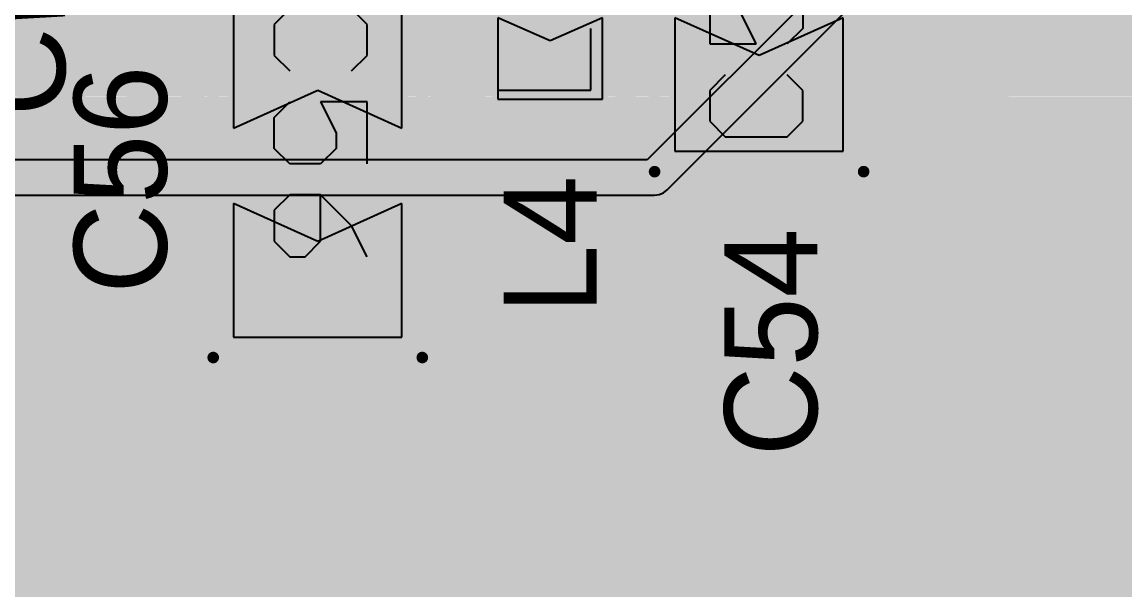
# Model space of a CAD drawing. Header units: millimetres. Extents: x 0.11 to 5.67, y 0.55 to 4.24.
# Drawn here: x 4.6419 to 5.0157, y 2.4734 to 2.6658 of the extents above; entities that cross this region are included whole.
import ezdxf

# ---------------------------------------------------------------- set-up
doc = ezdxf.new("R2010")
doc.units = ezdxf.units.MM
doc.header["$MEASUREMENT"] = 0
for name, color, linetype in [('BottomLayer', 5, 'Continuous'), ('BottomOverlay', 54, 'Continuous'), ('InternalPlane1', 76, 'Continuous'), ('InternalPlane2', 16, 'Continuous'), ('Mechanical3', 76, 'Continuous'), ('MultiLayer', 9, 'Continuous'), ('TopLayer', 1, 'Continuous'), ('TopOverlay', 2, 'Continuous'), ('TopPaste', 8, 'Continuous'), ('TopSolder', 216, 'Continuous'), ('ViaHoleLayer', 16, 'Continuous')]:
    doc.layers.add(name, color=color, linetype=linetype)

# ---------------------------------------------------------------- blocks, each defined once
blk = doc.blocks.new('L0603_179')
at = {"layer": 'Mechanical3'}
for p, q in [((-0.04134, 0.01771), (-0.04134, -0.01378)), ((0.00589, 0.01771), (-0.00985, 0.00196)), ((0.00589, -0.01378), (0.00589, 0.01771)), ((-0.00985, 0.00196), (0.01114, 0.00196)), ((-0.04134, -0.01378), (-0.02035, -0.01378))]:
    blk.add_line(p, q, dxfattribs=at)
at = {"layer": 'TopLayer'}
for points in [[(-0.04429, -0.01772), (-0.01673, -0.01772), (-0.04429, 0.01772), (-0.01673, 0.01772)], [(0.04427, 0.01772), (0.01671, 0.01772), (0.04427, -0.01772), (0.01671, -0.01772)]]:
    blk.add_solid(points, dxfattribs=at)
at = {"layer": 'TopOverlay', "const_width": 0.00701}
for points in [[(-0.05217, 0.02559), (0.05217, 0.02559)], [(-0.05217, 0.02559), (-0.05217, -0.02559)], [(0.05217, 0.02559), (0.05217, -0.02559)], [(-0.05217, -0.02559), (0.05217, -0.02559)]]:
    blk.add_lwpolyline(points, dxfattribs=at)
at = {"layer": 'TopOverlay', "const_width": 0.0035}
for points in [[(-0.05392, 0.02559, 1), (-0.05041, 0.02559, 1)], [(-0.05392, 0.02559, 1), (-0.05041, 0.02559, 1)], [(0.05041, 0.02559, 1), (0.05392, 0.02559, 1)], [(0.05041, 0.02559, 1), (0.05392, 0.02559, 1)], [(-0.05392, -0.02559, 1), (-0.05041, -0.02559, 1)], [(-0.05392, -0.02559, 1), (-0.05041, -0.02559, 1)], [(0.05041, -0.02559, 1), (0.05392, -0.02559, 1)], [(0.05041, -0.02559, 1), (0.05392, -0.02559, 1)]]:
    blk.add_lwpolyline(points, format="xyb", close=True, dxfattribs=at)
at = {"layer": 'TopPaste'}
for p, q in [((-0.04429, 0.01772), (-0.04429, -0.01772)), ((-0.01673, 0.01772), (-0.04429, 0.01772)), ((-0.02461, 0), (-0.01673, 0.01772)), ((0.04427, 0.01772), (0.01671, 0.01772)), ((0.01671, 0.01772), (0.02458, 0)), ((0.04427, -0.01772), (0.04427, 0.01772)), ((-0.01673, -0.01772), (-0.02461, 0)), ((0.02458, 0), (0.01671, -0.01772)), ((-0.04429, -0.01772), (-0.01673, -0.01772)), ((0.01671, -0.01772), (0.04427, -0.01772))]:
    blk.add_line(p, q, dxfattribs=at)
at = {"layer": 'TopSolder'}
for points in [[(-0.04626, -0.01969), (-0.01476, -0.01969), (-0.04626, 0.01969), (-0.01476, 0.01969)], [(0.04624, 0.01969), (0.01474, 0.01969), (0.04624, -0.01969), (0.01474, -0.01969)]]:
    blk.add_solid(points, dxfattribs=at)
blk = doc.blocks.new('CC0805_226')
at = {"layer": 'Mechanical3'}
for p, q in [((-0.0479, 0.01672), (-0.05315, 0.01147)), ((-0.03741, 0.01672), (-0.0479, 0.01672)), ((-0.03216, 0.01147), (-0.03741, 0.01672)), ((-0.00067, 0.01672), (-0.02166, 0.01672)), ((-0.02166, 0.01672), (-0.02166, 0.00098)), ((0.03081, 0.01672), (0.02032, 0.01147)), ((-0.05315, 0.01147), (-0.05315, -0.00952)), ((0.02032, 0.01147), (0.00982, 0.00098)), ((-0.02166, 0.00098), (-0.01117, 0.00623)), ((-0.01117, 0.00623), (-0.00592, 0.00623)), ((-0.00592, 0.00623), (-0.00067, 0.00098)), ((-0.00067, 0.00098), (-0.00067, -0.00952)), ((0.00982, 0.00098), (0.00982, -0.00952)), ((0.02557, 0.00098), (0.00982, 0.00098)), ((0.03081, -0.00427), (0.02557, 0.00098)), ((0.03081, -0.00952), (0.03081, -0.00427)), ((-0.05315, -0.00952), (-0.0479, -0.01476)), ((-0.03741, -0.01476), (-0.03216, -0.00952)), ((-0.01642, -0.01476), (-0.02166, -0.00952)), ((-0.00067, -0.00952), (-0.00592, -0.01476)), ((0.00982, -0.00952), (0.01507, -0.01476)), ((0.02557, -0.01476), (0.03081, -0.00952)), ((-0.0479, -0.01476), (-0.03741, -0.01476)), ((-0.00592, -0.01476), (-0.01642, -0.01476)), ((0.01507, -0.01476), (0.02557, -0.01476))]:
    blk.add_line(p, q, dxfattribs=at)
at = {"layer": 'TopLayer'}
for points in [[(-0.05807, 0.02854), (-0.05807, -0.02854), (-0.0128, 0.02854), (-0.0128, -0.02854)], [(0.05807, -0.02854), (0.05807, 0.02854), (0.0128, -0.02854), (0.0128, 0.02854)]]:
    blk.add_solid(points, dxfattribs=at)
at = {"layer": 'TopOverlay', "const_width": 0.00394}
for points in [[(-0.06496, -0.03543), (-0.06496, 0.03543)], [(0.06496, 0.03543), (-0.06496, 0.03543)], [(0.06496, -0.03543), (0.06496, 0.03543)], [(0.06496, -0.03543), (-0.06496, -0.03543)]]:
    blk.add_lwpolyline(points, dxfattribs=at)
at = {"layer": 'TopOverlay', "const_width": 0.00197}
for points in [[(-0.06594, 0.03543, 1), (-0.06398, 0.03543, 1)], [(-0.06594, 0.03543, 1), (-0.06398, 0.03543, 1)], [(0.06398, 0.03543, 1), (0.06594, 0.03543, 1)], [(0.06398, 0.03543, 1), (0.06594, 0.03543, 1)], [(-0.06594, -0.03543, 1), (-0.06398, -0.03543, 1)], [(-0.06594, -0.03543, 1), (-0.06398, -0.03543, 1)], [(0.06398, -0.03543, 1), (0.06594, -0.03543, 1)], [(0.06398, -0.03543, 1), (0.06594, -0.03543, 1)]]:
    blk.add_lwpolyline(points, format="xyb", close=True, dxfattribs=at)
at = {"layer": 'TopPaste'}
for p, q in [((-0.0128, 0.02854), (-0.05807, 0.02854)), ((-0.05807, 0.02854), (-0.05807, -0.02854)), ((-0.02559, 0), (-0.0128, 0.02854)), ((0.05807, 0.02854), (0.0128, 0.02854)), ((0.0128, 0.02854), (0.02559, 0)), ((0.05807, -0.02854), (0.05807, 0.02854)), ((-0.0128, -0.02854), (-0.02559, 0)), ((0.02559, 0), (0.0128, -0.02854)), ((-0.05807, -0.02854), (-0.0128, -0.02854)), ((0.0128, -0.02854), (0.05807, -0.02854))]:
    blk.add_line(p, q, dxfattribs=at)
at = {"layer": 'TopSolder'}
for points in [[(-0.06004, 0.03051), (-0.06004, -0.03051), (-0.01083, 0.03051), (-0.01083, -0.03051)], [(0.06004, -0.03051), (0.06004, 0.03051), (0.01083, -0.03051), (0.01083, 0.03051)]]:
    blk.add_solid(points, dxfattribs=at)
blk = doc.blocks.new('CC0805_228')
at = {"layer": 'Mechanical3'}
for p, q in [((-0.0479, 0.01672), (-0.05315, 0.01147)), ((-0.03741, 0.01672), (-0.0479, 0.01672)), ((-0.03216, 0.01147), (-0.03741, 0.01672)), ((-0.00067, 0.01672), (-0.02166, 0.01672)), ((-0.02166, 0.01672), (-0.02166, 0.00098)), ((0.02557, 0.01672), (0.00982, 0.00098)), ((0.02557, -0.01476), (0.02557, 0.01672)), ((-0.05315, 0.01147), (-0.05315, -0.00952)), ((-0.02166, 0.00098), (-0.01117, 0.00623)), ((-0.01117, 0.00623), (-0.00592, 0.00623)), ((-0.00592, 0.00623), (-0.00067, 0.00098)), ((-0.00067, 0.00098), (-0.00067, -0.00952)), ((0.00982, 0.00098), (0.03081, 0.00098)), ((-0.05315, -0.00952), (-0.0479, -0.01476)), ((-0.03741, -0.01476), (-0.03216, -0.00952)), ((-0.01642, -0.01476), (-0.02166, -0.00952)), ((-0.00067, -0.00952), (-0.00592, -0.01476)), ((-0.0479, -0.01476), (-0.03741, -0.01476)), ((-0.00592, -0.01476), (-0.01642, -0.01476))]:
    blk.add_line(p, q, dxfattribs=at)
at = {"layer": 'TopLayer'}
for points in [[(-0.05807, 0.02854), (-0.05807, -0.02854), (-0.0128, 0.02854), (-0.0128, -0.02854)], [(0.05807, -0.02854), (0.05807, 0.02854), (0.0128, -0.02854), (0.0128, 0.02854)]]:
    blk.add_solid(points, dxfattribs=at)
at = {"layer": 'TopOverlay', "const_width": 0.00394}
for points in [[(-0.06496, 0.03543), (-0.06496, -0.03543)], [(-0.06496, 0.03543), (0.06496, 0.03543)], [(0.06496, 0.03543), (0.06496, -0.03543)], [(-0.06496, -0.03543), (0.06496, -0.03543)]]:
    blk.add_lwpolyline(points, dxfattribs=at)
at = {"layer": 'TopOverlay', "const_width": 0.00197}
for points in [[(-0.06594, 0.03543, 1), (-0.06398, 0.03543, 1)], [(-0.06594, 0.03543, 1), (-0.06398, 0.03543, 1)], [(0.06398, 0.03543, 1), (0.06594, 0.03543, 1)], [(0.06398, 0.03543, 1), (0.06594, 0.03543, 1)], [(-0.06594, -0.03543, 1), (-0.06398, -0.03543, 1)], [(-0.06594, -0.03543, 1), (-0.06398, -0.03543, 1)], [(0.06398, -0.03543, 1), (0.06594, -0.03543, 1)], [(0.06398, -0.03543, 1), (0.06594, -0.03543, 1)]]:
    blk.add_lwpolyline(points, format="xyb", close=True, dxfattribs=at)
at = {"layer": 'TopPaste'}
for p, q in [((-0.0128, 0.02854), (-0.05807, 0.02854)), ((-0.05807, 0.02854), (-0.05807, -0.02854)), ((-0.02559, 0), (-0.0128, 0.02854)), ((0.05807, 0.02854), (0.0128, 0.02854)), ((0.0128, 0.02854), (0.02559, 0)), ((0.05807, -0.02854), (0.05807, 0.02854)), ((-0.0128, -0.02854), (-0.02559, 0)), ((0.02559, 0), (0.0128, -0.02854)), ((-0.05807, -0.02854), (-0.0128, -0.02854)), ((0.0128, -0.02854), (0.05807, -0.02854))]:
    blk.add_line(p, q, dxfattribs=at)
at = {"layer": 'TopSolder'}
for points in [[(-0.06004, 0.03051), (-0.06004, -0.03051), (-0.01083, 0.03051), (-0.01083, -0.03051)], [(0.06004, -0.03051), (0.06004, 0.03051), (0.01083, -0.03051), (0.01083, 0.03051)]]:
    blk.add_solid(points, dxfattribs=at)

msp = doc.modelspace()

# ---------------------------------------------------------------- linework, layer by layer
at = {"layer": 'BottomLayer', "const_width": 0.00787}
for points in [[(4.57843, 2.6683), (5.19094, 2.6683)], [(4.57585, 2.66043), (5.19094, 2.66043)], [(4.56949, 2.65255), (5.19094, 2.65255)], [(3.9128, 2.64468), (5.19094, 2.64468)], [(3.91338, 2.6368), (5.19094, 2.6368)], [(3.91251, 2.62893), (5.19094, 2.62893)], [(3.9101, 2.62106), (5.19094, 2.62106)], [(3.90585, 2.61318), (5.19094, 2.61318)], [(3.89894, 2.60531), (5.19094, 2.60531)], [(4.14811, 2.59743), (4.80577, 2.59743)], [(4.83596, 2.59743), (5.19094, 2.59743)], [(4.14811, 2.58956), (4.7987, 2.58956)], [(4.84303, 2.58956), (5.19094, 2.58956)], [(4.14811, 2.58169), (4.79575, 2.58169)], [(4.84598, 2.58169), (5.19094, 2.58169)], [(4.14811, 2.57381), (4.79545, 2.57381)], [(4.84628, 2.57381), (5.19094, 2.57381)], [(4.14811, 2.56594), (4.79768, 2.56594)], [(4.84405, 2.56594), (5.19094, 2.56594)], [(4.14811, 2.55806), (4.8034, 2.55806)], [(4.83833, 2.55806), (5.19094, 2.55806)], [(4.14811, 2.55019), (5.19094, 2.55019)], [(4.14811, 2.54232), (5.19094, 2.54232)], [(4.14811, 2.53444), (5.19094, 2.53444)], [(4.14811, 2.52657), (5.19094, 2.52657)], [(4.14811, 2.51869), (5.19094, 2.51869)], [(3.90659, 2.51082), (5.19094, 2.51082)], [(3.89922, 2.50295), (5.19058, 2.50295)], [(3.88562, 2.49507), (5.1827, 2.49507)], [(3.4891, 2.4872), (5.17483, 2.4872)], [(4.42126, 2.48228), (4.73622, 2.48228)], [(4.73622, 2.48228), (5.16991, 2.48228)]]:
    msp.add_lwpolyline(points, dxfattribs=at)
at = {"layer": 'BottomLayer'}
for points, const_width in [([(4.94488, 2.64469, 1), (4.95669, 2.64469, 1)], 0.01181), ([(4.84646, 2.57677, 1), (4.79528, 2.57677, 1)], 0.00787), ([(4.8038, 2.59743, 1), (4.80774, 2.59743, 1)], 0.00394), ([(4.834, 2.59743, 1), (4.83793, 2.59743, 1)], 0.00394), ([(4.69291, 2.58071, 1), (4.70472, 2.58071, 1)], 0.01181), ([(4.79673, 2.58956, 1), (4.80067, 2.58956, 1)], 0.00394), ([(4.84106, 2.58956, 1), (4.845, 2.58956, 1)], 0.00394), ([(4.81496, 2.57677, 1), (4.82677, 2.57677, 1)], 0.01181), ([(4.79378, 2.58169, 1), (4.79772, 2.58169, 1)], 0.00394), ([(4.84401, 2.58169, 1), (4.84795, 2.58169, 1)], 0.00394), ([(4.79331, 2.57677, 1), (4.79724, 2.57677, 1)], 0.00394), ([(4.84449, 2.57677, 1), (4.84843, 2.57677, 1)], 0.00394), ([(4.79348, 2.57381, 1), (4.79742, 2.57381, 1)], 0.00394), ([(4.84432, 2.57381, 1), (4.84825, 2.57381, 1)], 0.00394), ([(4.79571, 2.56594, 1), (4.79965, 2.56594, 1)], 0.00394), ([(4.84208, 2.56594, 1), (4.84602, 2.56594, 1)], 0.00394), ([(4.80144, 2.55806, 1), (4.80537, 2.55806, 1)], 0.00394), ([(4.83636, 2.55806, 1), (4.8403, 2.55806, 1)], 0.00394), ([(4.73425, 2.48228, 1), (4.73819, 2.48228, 1)], 0.00394), ([(4.73425, 2.48228, 1), (4.73819, 2.48228, 1)], 0.00394)]:
    msp.add_lwpolyline(points, format="xyb", close=True, dxfattribs=dict(at, const_width=const_width))
at = {"layer": 'InternalPlane1', "const_width": 0.02591}
msp.add_lwpolyline([(4.80791, 2.57677, 1), (4.83382, 2.57677, 1)], format="xyb", close=True, dxfattribs=at)
at = {"layer": 'InternalPlane2'}
for p, q in [((4.91902, 2.68433), (4.85383, 2.61915)), ((4.86051, 2.60898), (4.92744, 2.67591)), ((4.85383, 2.61915), (4.34302, 2.61915)), ((4.34055, 2.60723), (4.8563, 2.60723)), ((4.8563, 2.60723), (4.85784, 2.60744)), ((4.85784, 2.60744), (4.85928, 2.60803)), ((4.85928, 2.60803), (4.86051, 2.60898))]:
    msp.add_line(p, q, dxfattribs=at)
at = {"layer": 'InternalPlane2', "const_width": 0.01181}
for points in [[(4.8563, 2.61319), (4.92323, 2.68012)], [(4.34055, 2.61319), (4.8563, 2.61319)]]:
    msp.add_lwpolyline(points, dxfattribs=at)
at = {"layer": 'InternalPlane2'}
for points, const_width in [([(4.93783, 2.64469, 1), (4.96374, 2.64469, 1)], 0.02591), ([(4.85335, 2.61319, 1), (4.85925, 2.61319, 1)], 0.00591), ([(4.85335, 2.61319, 1), (4.85925, 2.61319, 1)], 0.00591), ([(4.68587, 2.58071, 1), (4.71177, 2.58071, 1)], 0.02591)]:
    msp.add_lwpolyline(points, format="xyb", close=True, dxfattribs=dict(at, const_width=const_width))
at = {"layer": 'MultiLayer', "const_width": 0.01181}
for points in [[(4.94488, 2.64469, 1), (4.95669, 2.64469, 1)], [(4.69291, 2.58071, 1), (4.70472, 2.58071, 1)], [(4.81496, 2.57677, 1), (4.82677, 2.57677, 1)]]:
    msp.add_lwpolyline(points, format="xyb", close=True, dxfattribs=at)
at = {"layer": 'TopLayer'}
for points, const_width in [([(4.73425, 2.66043), (4.73425, 2.70768)], 0.00984), ([(4.78445, 2.61614), (4.78445, 2.68898)], 0.00787), ([(4.6439, 2.64783), (4.67677, 2.68071)], 0.00709), ([(4.78937, 2.62598), (4.78937, 2.6811)], 0.00787), ([(4.93209, 2.61024), (4.93209, 2.67913)], 0.00787), ([(4.89173, 2.64469), (4.89173, 2.6752)], 0.00787), ([(4.65689, 2.63917), (4.68976, 2.67205)], 0.00709), ([(4.78445, 2.6683), (4.78937, 2.6683)], 0.00787), ([(4.93209, 2.6683), (5.13016, 2.6683)], 0.00787), ([(4.73425, 2.66043), (4.74213, 2.65256)], 0.00984), ([(4.78445, 2.66043), (4.78937, 2.66043)], 0.00787), ([(4.82087, 2.57677), (4.82087, 2.65354)], 0.01969), ([(4.93209, 2.66043), (5.12228, 2.66043)], 0.00787), ([(4.67421, 2.632), (4.6998, 2.65759)], 0.00787), ([(4.6998, 2.61614), (4.6998, 2.65759)], 0.00787), ([(4.69477, 2.65255), (4.6998, 2.65255)], 0.00787), ([(4.78445, 2.65255), (4.78937, 2.65255)], 0.00787), ([(4.89173, 2.64469), (4.95079, 2.64469)], 0.01969), ([(4.93209, 2.65255), (5.11441, 2.65255)], 0.00787), ([(4.6439, 2.55098), (4.6439, 2.64783)], 0.00709), ([(4.68689, 2.64468), (4.6998, 2.64468)], 0.00787), ([(4.78445, 2.64468), (4.78937, 2.64468)], 0.00787), ([(4.89173, 2.64469), (4.92815, 2.64469)], 0.00787), ([(4.89173, 2.61417), (4.89173, 2.64469)], 0.00787), ([(4.93209, 2.64468), (5.10654, 2.64468)], 0.00787), ([(4.65689, 2.56457), (4.65689, 2.63917)], 0.00709), ([(4.67902, 2.6368), (4.6998, 2.6368)], 0.00787), ([(4.78445, 2.6368), (4.78937, 2.6368)], 0.00787), ([(4.93209, 2.6368), (5.09866, 2.6368)], 0.00787), ([(4.67421, 2.57174), (4.67421, 2.632)], 0.00787), ([(4.67421, 2.62893), (4.6998, 2.62893)], 0.00787), ([(4.78445, 2.62893), (4.78937, 2.62893)], 0.00787), ([(4.93209, 2.62893), (5.09079, 2.62893)], 0.00787), ([(4.78937, 2.62598), (4.79724, 2.62598)], 0.00787), ([(4.79724, 2.58661), (4.79724, 2.62598)], 0.00787), ([(4.84449, 2.58661), (4.84449, 2.62598)], 0.00787), ([(4.84449, 2.62598), (4.85138, 2.62598)], 0.00787), ([(4.85138, 2.61024), (4.85138, 2.62598)], 0.00787), ([(4.67421, 2.62106), (4.6998, 2.62106)], 0.00787), ([(4.78445, 2.62106), (4.79724, 2.62106)], 0.00787), ([(4.84449, 2.62106), (4.85138, 2.62106)], 0.00787), ([(4.93209, 2.62106), (5.08291, 2.62106)], 0.00787), ([(4.67421, 2.61318), (4.70177, 2.61318)], 0.00787), ([(4.6998, 2.61614), (4.78445, 2.61614)], 0.00787), ([(4.70177, 2.61614), (4.78248, 2.61614)], 0.00787), ([(4.70177, 2.56102), (4.70177, 2.61614)], 0.00787), ([(4.78248, 2.56102), (4.78248, 2.61614)], 0.00787), ([(4.78248, 2.61318), (4.79724, 2.61318)], 0.00787), ([(4.84449, 2.61318), (4.85138, 2.61318)], 0.00787), ([(4.93209, 2.61318), (5.07504, 2.61318)], 0.00787), ([(4.74213, 2.58169), (4.74213, 2.6122)], 0.00787), ([(4.85138, 2.61024), (4.93209, 2.61024)], 0.00787), ([(4.67421, 2.60531), (4.70177, 2.60531)], 0.00787), ([(4.78248, 2.60531), (4.79724, 2.60531)], 0.00787), ([(4.84449, 2.60531), (5.06717, 2.60531)], 0.00787), ([(4.67421, 2.59743), (4.70177, 2.59743)], 0.00787), ([(4.78248, 2.59743), (4.79724, 2.59743)], 0.00787), ([(4.84449, 2.59743), (5.05929, 2.59743)], 0.00787), ([(4.67421, 2.58956), (4.70177, 2.58956)], 0.00787), ([(4.74114, 2.58071), (4.74213, 2.58169)], 0.01969), ([(4.78248, 2.58956), (4.79724, 2.58956)], 0.00787), ([(4.84449, 2.58956), (5.05142, 2.58956)], 0.00787), ([(4.69882, 2.58071), (4.74114, 2.58071)], 0.01969), ([(4.67421, 2.58169), (4.70177, 2.58169)], 0.00787), ([(4.70571, 2.58169), (4.74213, 2.58169)], 0.00787), ([(4.74213, 2.58169), (4.77854, 2.58169)], 0.00787), ([(4.78248, 2.58169), (4.79575, 2.58169)], 0.00787), ([(4.84598, 2.58169), (5.04354, 2.58169)], 0.00787), ([(4.67421, 2.57381), (4.70177, 2.57381)], 0.00787), ([(4.67421, 2.57174), (4.68493, 2.56102)], 0.00787), ([(4.78248, 2.57381), (4.79545, 2.57381)], 0.00787), ([(4.84628, 2.57381), (5.03567, 2.57381)], 0.00787), ([(4.68002, 2.56594), (4.70177, 2.56594)], 0.00787), ([(4.78248, 2.56594), (4.79768, 2.56594)], 0.00787), ([(4.84405, 2.56594), (5.0278, 2.56594)], 0.00787), ([(4.65689, 2.56457), (4.67913, 2.54232)], 0.00709), ([(4.68493, 2.56102), (4.70177, 2.56102)], 0.00787), ([(4.78248, 2.56102), (4.8007, 2.56102)], 0.00787), ([(4.84104, 2.56102), (5.02288, 2.56102)], 0.00787), ([(4.6439, 2.55098), (4.66831, 2.52657)], 0.00709), ([(4.67913, 2.54232), (5.03063, 2.54232)], 0.00984), ([(4.66831, 2.52657), (5.03715, 2.52657)], 0.00984), ([(4.63091, 2.52526), (4.64731, 2.50886)], 0.00709), ([(4.61516, 2.52264), (4.64468, 2.49311)], 0.00709), ([(4.64731, 2.50886), (4.6565, 2.50886)], 0.00709), ([(4.6565, 2.50886), (5.04171, 2.50886)], 0.00984), ([(4.64468, 2.49311), (5.04921, 2.49311)], 0.00984), ([(4.38964, 2.47145), (5.10248, 2.47145)], 0.00787), ([(4.64468, 2.47441), (5.04921, 2.47441)], 0.00787)]:
    msp.add_lwpolyline(points, dxfattribs=dict(at, const_width=const_width))
for points, const_width in [([(4.78248, 2.6683, 1), (4.78642, 2.6683, 1)], 0.00394), ([(4.7874, 2.6683, 1), (4.79134, 2.6683, 1)], 0.00394), ([(4.93012, 2.6683, 1), (4.93406, 2.6683, 1)], 0.00394), ([(4.73179, 2.66043, 1), (4.73671, 2.66043, 1)], 0.00492), ([(4.73179, 2.66043, 1), (4.73671, 2.66043, 1)], 0.00492), ([(4.78248, 2.66043, 1), (4.78642, 2.66043, 1)], 0.00394), ([(4.7874, 2.66043, 1), (4.79134, 2.66043, 1)], 0.00394), ([(4.81594, 2.65354, 1), (4.82579, 2.65354, 1)], 0.00984), ([(4.93012, 2.66043, 1), (4.93406, 2.66043, 1)], 0.00394), ([(4.69783, 2.65759, 1), (4.70177, 2.65759, 1)], 0.00394), ([(4.69783, 2.65759, 1), (4.70177, 2.65759, 1)], 0.00394), ([(4.6928, 2.65255, 1), (4.69674, 2.65255, 1)], 0.00394), ([(4.69783, 2.65255, 1), (4.70177, 2.65255, 1)], 0.00394), ([(4.73967, 2.65256, 1), (4.74459, 2.65256, 1)], 0.00492), ([(4.78248, 2.65255, 1), (4.78642, 2.65255, 1)], 0.00394), ([(4.7874, 2.65255, 1), (4.79134, 2.65255, 1)], 0.00394), ([(4.88681, 2.64469, 1), (4.89665, 2.64469, 1)], 0.00984), ([(4.93012, 2.65255, 1), (4.93406, 2.65255, 1)], 0.00394), ([(4.94488, 2.64469, 1), (4.95669, 2.64469, 1)], 0.01181), ([(4.94587, 2.64469, 1), (4.95571, 2.64469, 1)], 0.00984), ([(4.64213, 2.64783, 1), (4.64567, 2.64783, 1)], 0.00354), ([(4.64213, 2.64783, 1), (4.64567, 2.64783, 1)], 0.00354), ([(4.68492, 2.64468, 1), (4.68886, 2.64468, 1)], 0.00394), ([(4.69783, 2.64468, 1), (4.70177, 2.64468, 1)], 0.00394), ([(4.78248, 2.64468, 1), (4.78642, 2.64468, 1)], 0.00394), ([(4.7874, 2.64468, 1), (4.79134, 2.64468, 1)], 0.00394), ([(4.88976, 2.64469, 1), (4.8937, 2.64469, 1)], 0.00394), ([(4.88976, 2.64469, 1), (4.8937, 2.64469, 1)], 0.00394), ([(4.88976, 2.64469, 1), (4.8937, 2.64469, 1)], 0.00394), ([(4.92618, 2.64469, 1), (4.93012, 2.64469, 1)], 0.00394), ([(4.93012, 2.64468, 1), (4.93406, 2.64468, 1)], 0.00394), ([(4.65512, 2.63917, 1), (4.65866, 2.63917, 1)], 0.00354), ([(4.65512, 2.63917, 1), (4.65866, 2.63917, 1)], 0.00354), ([(4.67705, 2.6368, 1), (4.68099, 2.6368, 1)], 0.00394), ([(4.69783, 2.6368, 1), (4.70177, 2.6368, 1)], 0.00394), ([(4.78248, 2.6368, 1), (4.78642, 2.6368, 1)], 0.00394), ([(4.7874, 2.6368, 1), (4.79134, 2.6368, 1)], 0.00394), ([(4.93012, 2.6368, 1), (4.93406, 2.6368, 1)], 0.00394), ([(4.67224, 2.632, 1), (4.67618, 2.632, 1)], 0.00394), ([(4.67224, 2.632, 1), (4.67618, 2.632, 1)], 0.00394), ([(4.67224, 2.62893, 1), (4.67618, 2.62893, 1)], 0.00394), ([(4.69783, 2.62893, 1), (4.70177, 2.62893, 1)], 0.00394), ([(4.78248, 2.62893, 1), (4.78642, 2.62893, 1)], 0.00394), ([(4.7874, 2.62893, 1), (4.79134, 2.62893, 1)], 0.00394), ([(4.93012, 2.62893, 1), (4.93406, 2.62893, 1)], 0.00394), ([(4.7874, 2.62598, 1), (4.79134, 2.62598, 1)], 0.00394), ([(4.7874, 2.62598, 1), (4.79134, 2.62598, 1)], 0.00394), ([(4.79528, 2.62598, 1), (4.79921, 2.62598, 1)], 0.00394), ([(4.79528, 2.62598, 1), (4.79921, 2.62598, 1)], 0.00394), ([(4.84252, 2.62598, 1), (4.84646, 2.62598, 1)], 0.00394), ([(4.84252, 2.62598, 1), (4.84646, 2.62598, 1)], 0.00394), ([(4.84941, 2.62598, 1), (4.85335, 2.62598, 1)], 0.00394), ([(4.84941, 2.62598, 1), (4.85335, 2.62598, 1)], 0.00394), ([(4.67224, 2.62106, 1), (4.67618, 2.62106, 1)], 0.00394), ([(4.69783, 2.62106, 1), (4.70177, 2.62106, 1)], 0.00394), ([(4.78248, 2.62106, 1), (4.78642, 2.62106, 1)], 0.00394), ([(4.79528, 2.62106, 1), (4.79921, 2.62106, 1)], 0.00394), ([(4.84252, 2.62106, 1), (4.84646, 2.62106, 1)], 0.00394), ([(4.84941, 2.62106, 1), (4.85335, 2.62106, 1)], 0.00394), ([(4.93012, 2.62106, 1), (4.93406, 2.62106, 1)], 0.00394), ([(4.67224, 2.61318, 1), (4.67618, 2.61318, 1)], 0.00394), ([(4.69783, 2.61614, 1), (4.70177, 2.61614, 1)], 0.00394), ([(4.69783, 2.61614, 1), (4.70177, 2.61614, 1)], 0.00394), ([(4.6998, 2.61614, 1), (4.70374, 2.61614, 1)], 0.00394), ([(4.6998, 2.61614, 1), (4.70374, 2.61614, 1)], 0.00394), ([(4.6998, 2.61318, 1), (4.70374, 2.61318, 1)], 0.00394), ([(4.78051, 2.61614, 1), (4.78445, 2.61614, 1)], 0.00394), ([(4.78051, 2.61614, 1), (4.78445, 2.61614, 1)], 0.00394), ([(4.78051, 2.61318, 1), (4.78445, 2.61318, 1)], 0.00394), ([(4.78248, 2.61614, 1), (4.78642, 2.61614, 1)], 0.00394), ([(4.78248, 2.61614, 1), (4.78642, 2.61614, 1)], 0.00394), ([(4.79528, 2.61318, 1), (4.79921, 2.61318, 1)], 0.00394), ([(4.84252, 2.61318, 1), (4.84646, 2.61318, 1)], 0.00394), ([(4.84941, 2.61318, 1), (4.85335, 2.61318, 1)], 0.00394), ([(4.88976, 2.61417, 1), (4.8937, 2.61417, 1)], 0.00394), ([(4.93012, 2.61318, 1), (4.93406, 2.61318, 1)], 0.00394), ([(4.74016, 2.6122, 1), (4.74409, 2.6122, 1)], 0.00394), ([(4.84941, 2.61024, 1), (4.85335, 2.61024, 1)], 0.00394), ([(4.84941, 2.61024, 1), (4.85335, 2.61024, 1)], 0.00394), ([(4.93012, 2.61024, 1), (4.93406, 2.61024, 1)], 0.00394), ([(4.93012, 2.61024, 1), (4.93406, 2.61024, 1)], 0.00394), ([(4.67224, 2.60531, 1), (4.67618, 2.60531, 1)], 0.00394), ([(4.6998, 2.60531, 1), (4.70374, 2.60531, 1)], 0.00394), ([(4.78051, 2.60531, 1), (4.78445, 2.60531, 1)], 0.00394), ([(4.79528, 2.60531, 1), (4.79921, 2.60531, 1)], 0.00394), ([(4.84252, 2.60531, 1), (4.84646, 2.60531, 1)], 0.00394), ([(4.67224, 2.59743, 1), (4.67618, 2.59743, 1)], 0.00394), ([(4.6998, 2.59743, 1), (4.70374, 2.59743, 1)], 0.00394), ([(4.78051, 2.59743, 1), (4.78445, 2.59743, 1)], 0.00394), ([(4.79528, 2.59743, 1), (4.79921, 2.59743, 1)], 0.00394), ([(4.84252, 2.59743, 1), (4.84646, 2.59743, 1)], 0.00394), ([(4.67224, 2.58956, 1), (4.67618, 2.58956, 1)], 0.00394), ([(4.69291, 2.58071, 1), (4.70472, 2.58071, 1)], 0.01181), ([(4.6998, 2.58956, 1), (4.70374, 2.58956, 1)], 0.00394), ([(4.7372, 2.58169, 1), (4.74705, 2.58169, 1)], 0.00984), ([(4.78051, 2.58956, 1), (4.78445, 2.58956, 1)], 0.00394), ([(4.79528, 2.58956, 1), (4.79921, 2.58956, 1)], 0.00394), ([(4.84252, 2.58956, 1), (4.84646, 2.58956, 1)], 0.00394), ([(4.6939, 2.58071, 1), (4.70374, 2.58071, 1)], 0.00984), ([(4.73622, 2.58071, 1), (4.74606, 2.58071, 1)], 0.00984), ([(4.73622, 2.58071, 1), (4.74606, 2.58071, 1)], 0.00984), ([(4.79528, 2.58661, 1), (4.79921, 2.58661, 1)], 0.00394), ([(4.79528, 2.58661, 1), (4.79921, 2.58661, 1)], 0.00394), ([(4.81496, 2.57677, 1), (4.82677, 2.57677, 1)], 0.01181), ([(4.84252, 2.58661, 1), (4.84646, 2.58661, 1)], 0.00394), ([(4.84252, 2.58661, 1), (4.84646, 2.58661, 1)], 0.00394), ([(4.67224, 2.58169, 1), (4.67618, 2.58169, 1)], 0.00394), ([(4.6998, 2.58169, 1), (4.70374, 2.58169, 1)], 0.00394), ([(4.70374, 2.58169, 1), (4.70768, 2.58169, 1)], 0.00394), ([(4.74016, 2.58169, 1), (4.74409, 2.58169, 1)], 0.00394), ([(4.74016, 2.58169, 1), (4.74409, 2.58169, 1)], 0.00394), ([(4.74016, 2.58169, 1), (4.74409, 2.58169, 1)], 0.00394), ([(4.77657, 2.58169, 1), (4.78051, 2.58169, 1)], 0.00394), ([(4.78051, 2.58169, 1), (4.78445, 2.58169, 1)], 0.00394), ([(4.79378, 2.58169, 1), (4.79772, 2.58169, 1)], 0.00394), ([(4.81594, 2.57677, 1), (4.82579, 2.57677, 1)], 0.00984), ([(4.84401, 2.58169, 1), (4.84795, 2.58169, 1)], 0.00394), ([(4.84449, 2.57677, 1), (4.84843, 2.57677, 1)], 0.00394), ([(4.84449, 2.57677, 1), (4.84843, 2.57677, 1)], 0.00394), ([(4.67224, 2.57381, 1), (4.67618, 2.57381, 1)], 0.00394), ([(4.67224, 2.57174, 1), (4.67618, 2.57174, 1)], 0.00394), ([(4.67224, 2.57174, 1), (4.67618, 2.57174, 1)], 0.00394), ([(4.6998, 2.57381, 1), (4.70374, 2.57381, 1)], 0.00394), ([(4.78051, 2.57381, 1), (4.78445, 2.57381, 1)], 0.00394), ([(4.79348, 2.57381, 1), (4.79742, 2.57381, 1)], 0.00394), ([(4.84432, 2.57381, 1), (4.84825, 2.57381, 1)], 0.00394), ([(4.67805, 2.56594, 1), (4.68199, 2.56594, 1)], 0.00394), ([(4.6998, 2.56594, 1), (4.70374, 2.56594, 1)], 0.00394), ([(4.78051, 2.56594, 1), (4.78445, 2.56594, 1)], 0.00394), ([(4.79571, 2.56594, 1), (4.79965, 2.56594, 1)], 0.00394), ([(4.84208, 2.56594, 1), (4.84602, 2.56594, 1)], 0.00394), ([(4.65512, 2.56457, 1), (4.65866, 2.56457, 1)], 0.00354), ([(4.65512, 2.56457, 1), (4.65866, 2.56457, 1)], 0.00354), ([(4.68296, 2.56102, 1), (4.6869, 2.56102, 1)], 0.00394), ([(4.68296, 2.56102, 1), (4.6869, 2.56102, 1)], 0.00394), ([(4.6998, 2.56102, 1), (4.70374, 2.56102, 1)], 0.00394), ([(4.6998, 2.56102, 1), (4.70374, 2.56102, 1)], 0.00394), ([(4.78051, 2.56102, 1), (4.78445, 2.56102, 1)], 0.00394), ([(4.78051, 2.56102, 1), (4.78445, 2.56102, 1)], 0.00394), ([(4.79873, 2.56102, 1), (4.80266, 2.56102, 1)], 0.00394), ([(4.79873, 2.56102, 1), (4.80266, 2.56102, 1)], 0.00394), ([(4.83907, 2.56102, 1), (4.84301, 2.56102, 1)], 0.00394), ([(4.83907, 2.56102, 1), (4.84301, 2.56102, 1)], 0.00394), ([(4.64213, 2.55098, 1), (4.64567, 2.55098, 1)], 0.00354), ([(4.64213, 2.55098, 1), (4.64567, 2.55098, 1)], 0.00354), ([(4.67667, 2.54232, 1), (4.68159, 2.54232, 1)], 0.00492), ([(4.67736, 2.54232, 1), (4.68091, 2.54232, 1)], 0.00354), ([(4.66585, 2.52657, 1), (4.67077, 2.52657, 1)], 0.00492), ([(4.66654, 2.52657, 1), (4.67008, 2.52657, 1)], 0.00354), ([(4.64554, 2.50886, 1), (4.64908, 2.50886, 1)], 0.00354), ([(4.64554, 2.50886, 1), (4.64908, 2.50886, 1)], 0.00354), ([(4.65404, 2.50886, 1), (4.65896, 2.50886, 1)], 0.00492), ([(4.65472, 2.50886, 1), (4.65827, 2.50886, 1)], 0.00354), ([(4.64222, 2.49311, 1), (4.64715, 2.49311, 1)], 0.00492), ([(4.64291, 2.49311, 1), (4.64646, 2.49311, 1)], 0.00354), ([(4.64272, 2.47441, 1), (4.64665, 2.47441, 1)], 0.00394), ([(4.64272, 2.47441, 1), (4.64665, 2.47441, 1)], 0.00394)]:
    msp.add_lwpolyline(points, format="xyb", close=True, dxfattribs=dict(at, const_width=const_width))
at = {"layer": 'TopLayer', "const_width": 0.00787}
for points in [[(4.8007, 2.56102, -0.270759), (4.79724, 2.58661)], [(4.84449, 2.58661, -0.09902), (4.84646, 2.57677)], [(4.84646, 2.57677, -0.167255), (4.84104, 2.56102)], [(4.64468, 2.47441, -0.301592), (4.62745, 2.48584)]]:
    msp.add_lwpolyline(points, format="xyb", dxfattribs=at)
at = {"layer": 'ViaHoleLayer', "const_width": 0.00591}
for points in [[(4.94783, 2.64469, 1), (4.95374, 2.64469, 1)], [(4.69587, 2.58071, 1), (4.70177, 2.58071, 1)], [(4.81791, 2.57677, 1), (4.82382, 2.57677, 1)]]:
    msp.add_lwpolyline(points, format="xyb", close=True, dxfattribs=at)

# ---------------------------------------------------------------- block references
for name, p, rotation in [('CC0805_228', (4.89173, 2.68012), 90), ('L0603_179', (4.82087, 2.68406), 90), ('CC0805_226', (4.74213, 2.61713), 270)]:
    msp.add_blockref(name, p, dxfattribs=dict(rotation=rotation))

# ---------------------------------------------------------------- texts
at = {"layer": 'BottomOverlay', "text_generation_flag": 2}
msp.add_text('C57', height=0.031496, rotation=270, dxfattribs=at).set_placement((4.625, 2.63386))
at = {"layer": 'TopOverlay'}
for s, p in [('C56', (4.69094, 2.57382)), ('L4', (4.83661, 2.56693)), ('C54', (4.91142, 2.5187))]:
    msp.add_text(s, height=0.031496, rotation=90, dxfattribs=at).set_placement(p)

doc.saveas('drawing.dxf')
